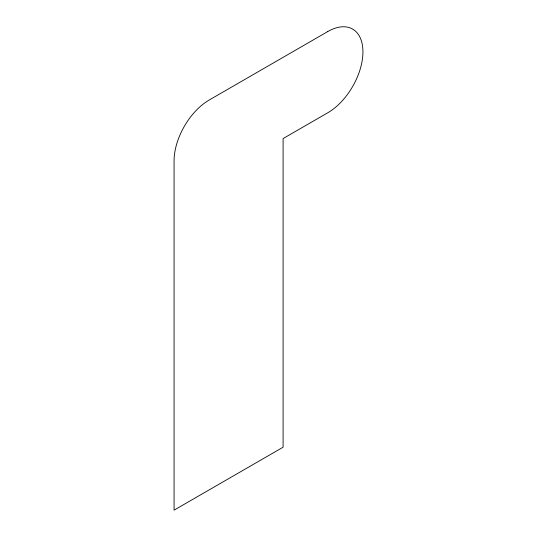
<?xml version="1.0" encoding="UTF-8"?>
<svg xmlns="http://www.w3.org/2000/svg" width="537" height="537" viewBox="0 0 537 537"><rect width="100%" height="100%" fill="white"/><g stroke="black" fill="none" stroke-linecap="round" stroke-linejoin="round"><path stroke-width="0.81" d="M327.758 31.562L209.242 99.989A49.74 28.716 -60 0 0 174.069 160.905L174.069 510.15L283.093 447.207L283.093 138.566L327.758 112.783A49.74 28.716 -60 0 0 362.931 51.867A49.74 28.716 -60 0 0 327.758 31.562"/></g></svg>
